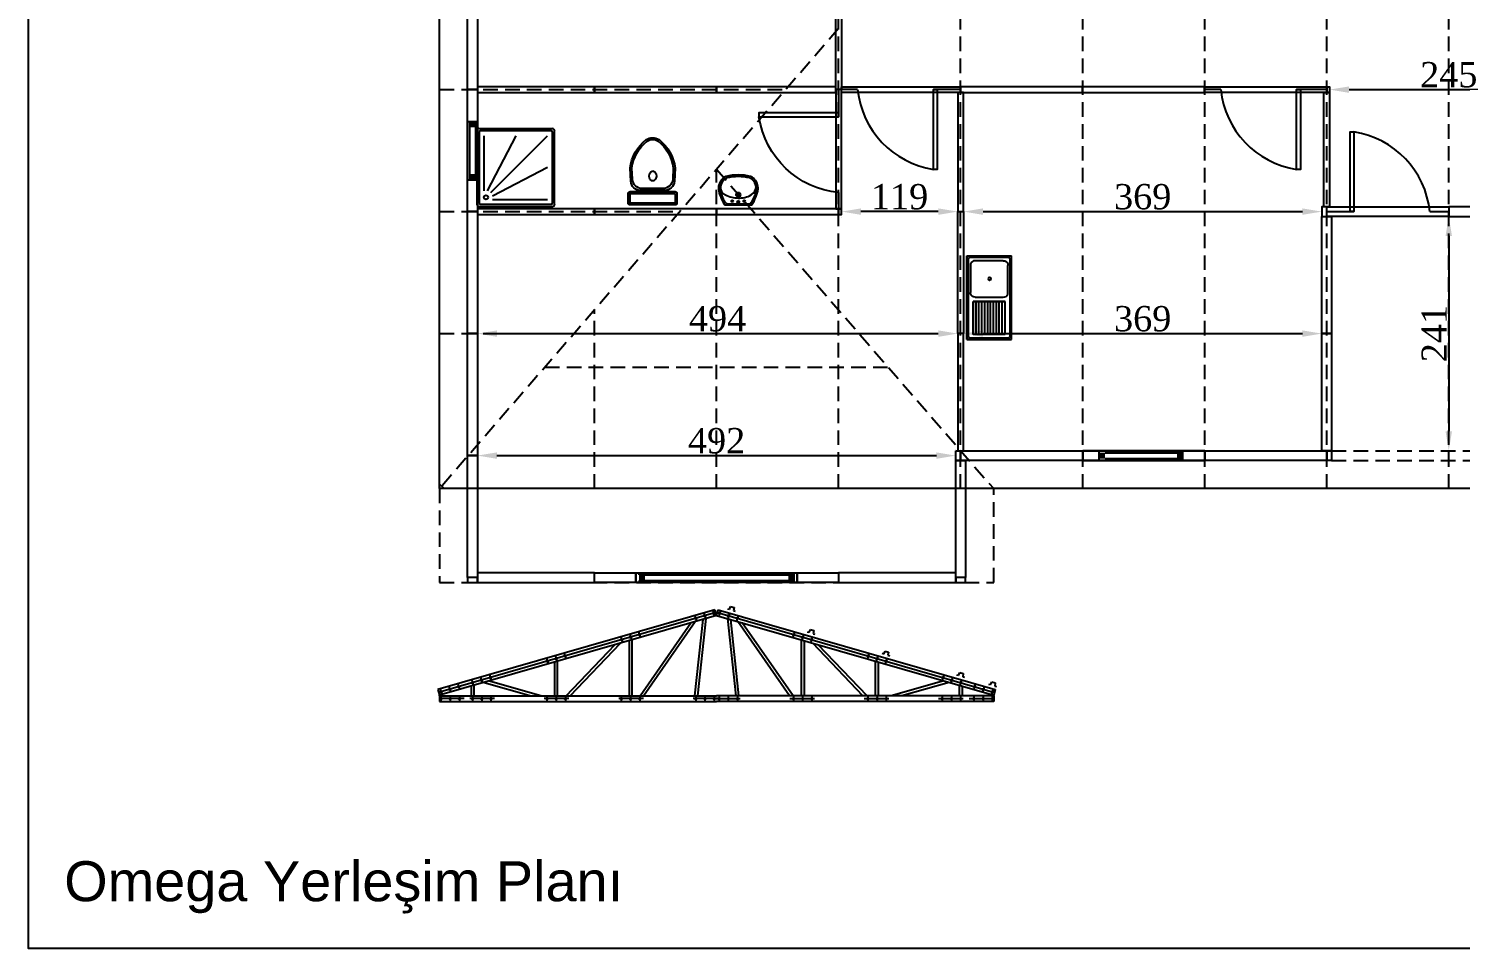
# Model space of a CAD drawing. Header units: millimetres. Extents: x 201962 to 221859, y -224854 to -197588.
# Drawn here: x 207328 to 208801, y -208659 to -207713 of the extents above; entities that cross this region are included whole.
import ezdxf

# ---------------------------------------------------------------- set-up
doc = ezdxf.new("R2010")
doc.units = ezdxf.units.MM
doc.header["$MEASUREMENT"] = 0
doc.linetypes.add('DASHED', pattern=[0.75, 0.5, -0.25])
for name, color, linetype in [('Block1', 255, 'Continuous'), ('DUVAR', 7, 'Continuous'), ('KAPI-PEN', 3, 'Continuous'), ('PANO', 11, 'Continuous'), ('TEFRIS', 4, 'Continuous'), ('ZEMİN', 191, 'Continuous'), ('ÖLÇÜLENDİRME', 121, 'Continuous')]:
    doc.layers.add(name, color=color, linetype=linetype)
doc.styles.add('133', font='times.ttf')
doc.styles.get("Standard").update_dxf_attribs({"font": 'arial.ttf'})
doc.dimstyles.new('MAKAS', dxfattribs={"dimscale": 20, "dimtxt": 1.3, "dimasz": 1, "dimexe": 0.3, "dimexo": 0.3, "dimgap": 0.1, "dimtad": 1, "dimrnd": 1, "dimzin": 12, "dimdsep": 46, "dimlunit": 6, "dimtxsty": '133', "dimcen": 0.8, "dimdle": 0.0005, "dimclrd": 4, "dimclre": 6, "dimclrt": 2, "dimazin": 3, "dimtfac": 1, "dimtmove": 0, "dimatfit": 2, "dimldrblk": 'DOTSMALL', "dimfxl": 0, "dimtolj": 1, "dimtzin": 0, "dimarcsym": 0})

# ---------------------------------------------------------------- blocks, each defined once
blk = doc.blocks.new('110')
blk.add_lwpolyline([(74265.2, -40100.5), (74265.2, -40226), (74275.2, -40226), (74275.2, -40100.5)], close=True)
blk = doc.blocks.new('sfjh')
at = {"layer": 'PANO', "color": 1}
for p, q in [((-19665, -7182.8), (-19665, -7242.8)), ((-19659, -7182.8), (-19659, -7242.8))]:
    blk.add_line(p, q, dxfattribs=at)
for points in [[(-19667, -7182.8), (-19657, -7182.8)], [(-19667, -7242.8), (-19657, -7242.8)]]:
    blk.add_lwpolyline(points, dxfattribs=at)
for points in [[(-19665, -7182.8), (-19665, -7188.8), (-19659, -7182.8), (-19659, -7188.8)], [(-19665, -7242.8), (-19665, -7236.8), (-19659, -7242.8), (-19659, -7236.8)]]:
    blk.add_solid(points, dxfattribs=at)
blk = doc.blocks.new('gfj')
at = {"layer": 'Block1', "color": 1}
for p, q in [((-3418.2, -20535), (-3418.2, -20533)), ((-3418.2, -20541), (-3418.2, -20543))]:
    blk.add_line(p, q, dxfattribs=at)
at = {"layer": 'PANO', "color": 1}
for p, q in [((-3418.2, -20535), (-3258.7, -20535)), ((-3418.2, -20541), (-3258.7, -20541))]:
    blk.add_line(p, q, dxfattribs=at)
blk.add_lwpolyline([(-3258.7, -20543), (-3258.7, -20533)], dxfattribs=at)
for points in [[(-3418.2, -20541), (-3412.2, -20541), (-3418.2, -20535), (-3412.2, -20535)], [(-3258.7, -20541), (-3264.7, -20541), (-3258.7, -20535), (-3264.7, -20535)]]:
    blk.add_solid(points, dxfattribs=at)
blk = doc.blocks.new('rth')
at = {"layer": 'PANO', "color": 1}
for p, q in [((-20063, -6885.5), (-19983, -6885.5)), ((-20063, -6891.5), (-19983, -6891.5))]:
    blk.add_line(p, q, dxfattribs=at)
for points in [[(-20069, -6893.5), (-20069, -6883.5)], [(-19983, -6893.5), (-19983, -6883.5)]]:
    blk.add_lwpolyline(points, dxfattribs=at)
for points in [[(-20069, -6891.5), (-20063, -6891.5), (-20069, -6885.5), (-20063, -6885.5)], [(-19983, -6891.5), (-19989, -6891.5), (-19983, -6885.5), (-19989, -6885.5)]]:
    blk.add_solid(points, dxfattribs=at)
blk = doc.blocks.new('113')
for points in [[(74265.2, -40728), (74265.2, -40853.5), (74275.2, -40853.5), (74275.2, -40728)], [(74265.2, -40728), (74265.2, -40853.5), (74275.2, -40853.5), (74275.2, -40728)], [(74275.2, -40853.5), (74275.2, -40728), (74265.2, -40728), (74265.2, -40853.5)]]:
    blk.add_lwpolyline(points, close=True)
at = {"layer": 'KAPI-PEN'}
for points in [[(74270.2, -40728), (74270.2, -40756)], [(74270.2, -40834), (74270.2, -40853.5)]]:
    blk.add_lwpolyline(points, dxfattribs=at)
blk.add_lwpolyline([(74270.2, -40834, -0.341049), (74188.2, -40756), (74270.2, -40756), (74270.2, -40752), (74188.2, -40752), (74188.2, -40756)], format="xyb", dxfattribs=at)
blk = doc.blocks.new('D')
blk.add_lwpolyline([(69161.3, -39614.6), (69286.8, -39614.6), (69286.8, -39608.6), (69161.3, -39608.6)], close=True)
blk = doc.blocks.new('LAVABO')
at = {"layer": 'TEFRIS'}
for points in [[(13.9, 0, 0.112842), (20.4, 16.5, 0.051406), (20.4, 17.4, 0.218961), (14.4, 28.5, 0.113197), (12.7, 29.3, 0.122001), (-12.7, 29.3, 0.113197), (-14.4, 28.5, 0.218961), (-20.4, 17.4, 0.051406), (-20.4, 16.5, 0.112842), (-13.9, 0)], [(10, 1.2, 0.248162), (13.8, 2.8, 0.097547), (18.6, 16.6, 0.057084), (18.6, 17.5, 0.205938), (13.7, 26.7, 0.12541), (11.8, 27.7, 0.11725), (-11.8, 27.7, 0.12541), (-13.7, 26.7, 0.174088), (-18.3, 19.3, 0.114282), (-18.6, 16.6, 0.097547), (-13.8, 2.8, 0.248162), (-10, 1.2)]]:
    blk.add_lwpolyline(points, format="xyb", close=True, dxfattribs=at)
blk.add_lwpolyline([(-18.3, 19.3, 0.321438), (-13.2, 10.3, 0.098457), (0, 7.1, 0.139763), (13.2, 10.3, 0.277065), (18.3, 19.3)], format="xyb", dxfattribs=at)
for centre, radius in [((-6.2, 4), 0.923), ((0, 10.5), 2.31), ((0, 10.5), 1.42), ((0, 3.2), 1.08), ((6.2, 4), 0.923)]:
    blk.add_circle(centre, radius, dxfattribs=at)
blk = doc.blocks.new('LAV')
at = {"xscale": -1}
blk.add_blockref('LAVABO', (0, 22), dxfattribs=at)
blk = doc.blocks.new('DUS')
at = {"layer": 'TEFRIS'}
for p, q in [((-1.6, 0.7), (-73.1, 0.7)), ((-75.3, -1.6), (-75.3, -73.1)), ((-73.1, -2.4), (-73.1, -72.3)), ((-2.4, -1.6), (-72.3, -1.6)), ((-14.5, -6.2), (-68.5, -6.2)), ((-14.6, -9.6), (-68.5, -37.7)), ((-12.9, -12.9), (-68.5, -68.5)), ((-1.6, -72.3), (-1.6, -2.4)), ((0.7, -73.1), (0.7, -1.6)), ((-9.6, -14.6), (-37.7, -68.5)), ((-6.2, -68.5), (-6.2, -14.5)), ((-73.1, -75.3), (-1.6, -75.3)), ((-72.3, -73.1), (-2.4, -73.1))]:
    blk.add_line(p, q, dxfattribs=at)
blk.add_circle((-8.2, -8.2), 2.03, dxfattribs=at)
for centre, radius, start, end in [((-73.1, -1.6), 2.28, 90, 180), ((-1.6, -1.6), 2.28, 0, 90), ((-72.3, -2.4), 0.76, 90, 180), ((-2.4, -2.4), 0.76, 360, 90), ((-73.1, -73.1), 2.28, 180, 270), ((-72.3, -72.3), 0.76, 180, 270), ((-2.4, -72.3), 0.76, 270, 0), ((-1.6, -73.1), 2.28, 270, 360)]:
    blk.add_arc(centre, radius, start, end, dxfattribs=at)
blk = doc.blocks.new('DUŞ')
at = {"rotation": 90}
blk.add_blockref('DUS', (0.7, 1.6), dxfattribs=at)
blk = doc.blocks.new('KLOZET')
at = {"layer": 'TEFRIS'}
for p, q in [((-15, 12.4), (-13.8, 12.4)), ((-15, -12.4), (-13.8, -12.4))]:
    blk.add_line(p, q, dxfattribs=at)
for points in [[(-67.2, -6.6, 0.199825), (-37.9, -23.2), (-24.4, -22.4, 0.397632), (-15, -12.4), (-15, 12.4, 0.397632), (-24.4, 22.4), (-37.9, 23.2, 0.199825), (-67.2, 6.6, 0.284389)], [(-37.8, -21.3), (-26.4, -20.7, 0.398989), (-16.9, -10.7), (-16.9, 10.7, 0.398989), (-26.4, 20.7), (-37.8, 21.3, 0.197715), (-65.7, 5.6, 0.284389), (-65.7, -5.6, 0.197715)], [(-2, -25.1, 0.414214), (0, -23.1), (0, 23.1, 0.414214), (-2, 25.1), (-11.8, 25.1, 0.414214), (-13.8, 23.1), (-13.8, -23.1, 0.414214), (-11.8, -25.1)]]:
    blk.add_lwpolyline(points, format="xyb", close=True, dxfattribs=at)
blk.add_lwpolyline([(-11.9, -23.2), (-1.9, -23.2), (-1.9, 23.2), (-11.9, 23.2)], close=True, dxfattribs=at)
at = {"layer": 'TEFRIS', "linetype": 'Continuous'}
blk.add_polyline3d([(-35, -0.1, 0), (-34.2, -2.2, 0), (-32, -3.6, 0), (-29.1, -3.9, 0), (-26.5, -3, 0), (-24.9, -1.2, 0), (-24.9, 0.9, 0), (-26.5, 2.7, 0), (-29.1, 3.6, 0), (-32, 3.3, 0), (-34.2, 1.9, 0), (-35, -0.1, 0)], dxfattribs=at)
blk = doc.blocks.new('EVYE')
at = {"layer": 'TEFRIS'}
for p, q in [((-45.2, 24.7), (40.8, 24.7)), ((-45.2, 24.7), (-45.2, -21.3)), ((-41.7, 23.2), (37.3, 23.2)), ((-40.2, -12.8, -1.5), (-40.2, 16.2, -1.5)), ((-35.4, 21, -1.5), (-7.4, 21, -1.5)), ((35.8, 18.1, -1.7), (1.9, 18.1, -1.7)), ((1.9, 18.1, -1.7), (1.9, -14.6, -1.7)), ((35.8, 15.1, -1.7), (1.9, 15.1, -1.7)), ((35.8, -14.6, -1.7), (35.8, 18.1, -1.7)), ((40.8, 24.7), (40.8, -21.3)), ((35.8, 12.2, -1.7), (1.9, 12.2, -1.7)), ((35.8, 9.2, -1.7), (1.9, 9.2, -1.7)), ((35.8, 6.2, -1.7), (1.9, 6.2, -1.7)), ((35.8, 3.2, -1.7), (1.9, 3.2, -1.7)), ((35.8, 0.3, -1.7), (1.9, 0.3, -1.7)), ((35.8, -2.7, -1.7), (1.9, -2.7, -1.7)), ((35.8, -5.7, -1.7), (1.9, -5.7, -1.7)), ((35.8, -8.6, -1.7), (1.9, -8.6, -1.7)), ((35.8, -11.6, -1.7), (1.9, -11.6, -1.7)), ((35.8, -14.6, -1.7), (1.9, -14.6, -1.7)), ((40.8, -21.3), (-45.2, -21.3)), ((37.3, -19.8), (-41.8, -19.8))]:
    blk.add_line(p, q, dxfattribs=at)
blk.add_circle((-21.4, 1.3, -4.5), 1.49, dxfattribs=at)
for points, invisible_edges in [([(-35.4, 21, -1.5), (-80.6, 20.6, -1.5), (-36.9, 20.8, -1.5)], 3), ([(-36.9, 20.8, -1.5), (-80.6, 20.6, -1.5), (-38.2, 20.1, -1.5)], 3), ([(-38.2, -16.7, -1.5), (-79.5, 21.7, -1.5), (-39.3, -15.6, -1.5)], 3), ([(-39.3, -15.6, -1.5), (-79.5, 21.7, -1.5), (-40, -14.3, -1.5)], 3), ([(-40, -14.3, -1.5), (-79.5, 21.7, -1.5), (-40.2, -12.8, -1.5)], 3), ([(-38.2, 20.1, -1.5), (-79.5, -18.3, -1.5), (-39.3, 19, -1.5)], 3), ([(-39.3, 19, -1.5), (-79.5, -18.3, -1.5), (-40, 17.7, -1.5)], 3), ([(-40, 17.7, -1.5), (-79.5, -18.3, -1.5), (-40.2, 16.2, -1.5)], 3), ([(37.3, 23.2), (40.8, 24.7), (-45.2, 24.7)], 13), ([(37.3, 23.2), (-45.2, 24.7), (37.3, 23.2)], 3), ([(-45.2, 24.7), (-41.7, 23.2), (37.3, 23.2)], 13), ([(-43.6, 22), (-45.2, 24.7), (-43.1, 22.6)], 3), ([(-43.7, -17.8), (-45.2, 24.7), (-43.7, 21.2)], 3), ([(-43.1, 22.6), (-45.2, 24.7), (-42.5, 23)], 3), ([(-42.5, 23), (-45.2, 24.7), (-41.8, 23.2)], 3), ([(-43.7, 21.2), (-45.2, 24.7), (-43.7, 21.2)], 3), ([(-43.7, 21.2), (-45.2, 24.7), (-43.6, 22)], 3), ([(-43.7, -17.8), (-45.2, 24.7), (-43.7, -17.8)], 3), ([(-41.8, 23.2), (40.8, 24.7), (-41.7, 23.2)], 3), ([(-7.4, 21, -1.5), (37.8, 20.6, -1.5), (-5.9, 20.8, -1.5)], 3), ([(-5.9, 20.8, -1.5), (37.8, 20.6, -1.5), (-4.6, 20.1, -1.5)], 3), ([(-4.6, -16.7, -1.5), (36.7, 21.7, -1.5), (-3.5, -15.6, -1.5)], 3), ([(-4.6, 20.1, -1.5), (36.7, -18.3, -1.5), (-3.5, 19, -1.5)], 3), ([(-3.5, -15.6, -1.5), (36.7, 21.7, -1.5), (-2.9, -14.3, -1.5)], 3), ([(-3.5, 19, -1.5), (36.7, -18.3, -1.5), (-2.9, 17.7, -1.5)], 3), ([(-2.9, -14.3, -1.5), (36.7, 21.7, -1.5), (-2.6, -12.8, -1.5)], 3), ([(-2.9, 17.7, -1.5), (36.7, -18.3, -1.5), (-2.6, 16.2, -1.5)], 3), ([(-2.6, -12.8, -1.5), (36.7, 21.7, -1.5), (-2.6, 16.2, -1.5)], 3), ([(1.9, -14.6, -1.7), (1.9, 18.1, -1.7), (35.8, 18.1, -1.7)], 12), ([(38.1, 23), (40.8, 24.7), (37.3, 23.2)], 3), ([(38.7, 22.6), (40.8, 24.7), (38.1, 23)], 3), ([(39.1, 22), (40.8, 24.7), (38.7, 22.6)], 3), ([(39.3, 21.2), (40.8, 24.7), (39.1, 22)], 3), ([(39.3, -17.8), (40.8, -21.3), (40.8, 24.7)], 13), ([(39.3, -17.8), (40.8, 24.7), (39.3, -17.8)], 3), ([(39.3, -17.8), (40.8, 24.7), (39.3, 21.2)], 3), ([(39.3, 21.2), (40.8, 24.7), (39.3, 21.2)], 3), ([(-36.9, -17.4, -1.5), (-80.6, -17.2, -1.5), (-38.2, -16.7, -1.5)], 3), ([(-35.4, -17.6, -1.5), (-80.6, -17.2, -1.5), (-36.9, -17.4, -1.5)], 3), ([(-43.6, -18.6), (-45.2, -21.3), (-43.7, -17.8)], 3), ([(-43.1, -19.2), (-45.2, -21.3), (-43.6, -18.6)], 3), ([(-42.5, -19.6), (-45.2, -21.3), (-43.1, -19.2)], 3), ([(-41.8, -19.8), (-45.2, -21.3), (-42.5, -19.6)], 3), ([(-41.7, -19.8), (-45.2, -21.3), (-41.8, -19.8)], 3), ([(-35.4, -17.6, -1.5), (37.7, -17.6, -1.5), (-7.4, -17.6, -1.5)], 3), ([(-7.4, -17.6, -1.5), (37.8, -17.2, -1.5), (-5.9, -17.4, -1.5)], 3), ([(-5.9, -17.4, -1.5), (37.8, -17.2, -1.5), (-4.6, -16.7, -1.5)], 3), ([(37.3, -19.8), (40.8, -21.3), (38.1, -19.6)], 3), ([(37.3, -19.8), (40.8, -21.3), (37.3, -19.8)], 3), ([(38.1, -19.6), (40.8, -21.3), (38.7, -19.2)], 3), ([(38.7, -19.2), (40.8, -21.3), (39.1, -18.6)], 3), ([(39.1, -18.6), (40.8, -21.3), (39.3, -17.8)], 3)]:
    blk.add_3dface(points, dxfattribs=dict(at, invisible_edges=invisible_edges))
blk = doc.blocks.new('*D10107')
at = {"layer": 'Defpoints', "color": 0}
for p in [(208164.4, -207901.5), (208164.4, -207901.5), (208283.9, -207901.5)]:
    blk.add_point(p, dxfattribs=at)
at = {"layer": 'DUVAR', "color": 6, "lineweight": -2}
for p, q in [((208164.4, -207907.5), (208164.4, -207907.5)), ((208283.9, -207907.5), (208283.9, -207907.5))]:
    blk.add_line(p, q, dxfattribs=at)
at = {"layer": 'DUVAR', "color": 4, "lineweight": -2}
blk.add_line((208263.9, -207901.5), (208184.4, -207901.5), dxfattribs=at)
at = {"layer": 'DUVAR', "color": 4}
for points in [[(208184.4, -207898.2), (208184.4, -207904.8), (208164.4, -207901.5)], [(208263.9, -207904.8), (208263.9, -207898.2), (208283.9, -207901.5)]]:
    blk.add_solid(points, dxfattribs=at)
at = {"layer": 'DUVAR', "color": 2, "insert": (208224.1, -207886.3), "char_height": 26, "attachment_point": 5, "style": '133'}
blk.add_mtext('\\A1;119', dxfattribs=at)
blk = doc.blocks.new('_DotSmall')
at = {"color": 0, "linetype": 'ByBlock', "const_width": 0.5}
blk.add_lwpolyline([(-0.0625, 0, 1), (0.0625, 0, 1)], format="xyb", close=True, dxfattribs=at)
blk = doc.blocks.new('*D10108')
at = {"layer": 'Defpoints', "color": 0}
for p in [(207789.9, -208027), (208283.9, -208027), (208283.9, -208027)]:
    blk.add_point(p, dxfattribs=at)
at = {"layer": 'DUVAR', "color": 4, "lineweight": -2}
blk.add_line((207809.9, -208027), (208263.9, -208027), dxfattribs=at)
at = {"layer": 'DUVAR', "color": 6, "lineweight": -2}
for p, q in [((207789.9, -208033), (207789.9, -208033)), ((208283.9, -208033), (208283.9, -208033))]:
    blk.add_line(p, q, dxfattribs=at)
at = {"layer": 'DUVAR', "color": 4}
for points in [[(207809.9, -208023.7), (207809.9, -208030.3), (207789.9, -208027)], [(208263.9, -208030.3), (208263.9, -208023.7), (208283.9, -208027)]]:
    blk.add_solid(points, dxfattribs=at)
at = {"layer": 'DUVAR', "color": 2, "insert": (208036.9, -208011.8), "char_height": 26, "attachment_point": 5, "style": '133'}
blk.add_mtext('\\A1;494', dxfattribs=at)
blk = doc.blocks.new('*D10109')
at = {"layer": 'Defpoints', "color": 0}
for p in [(207789.9, -208152.5), (208281.9, -208152.5), (208281.9, -208152.5)]:
    blk.add_point(p, dxfattribs=at)
at = {"layer": 'DUVAR', "color": 6, "lineweight": -2}
for p, q in [((207789.9, -208146.5), (207789.9, -208146.5)), ((208281.9, -208146.5), (208281.9, -208146.5))]:
    blk.add_line(p, q, dxfattribs=at)
at = {"layer": 'DUVAR', "color": 4, "lineweight": -2}
blk.add_line((207809.9, -208152.5), (208261.9, -208152.5), dxfattribs=at)
at = {"layer": 'DUVAR', "color": 4}
for points in [[(207809.9, -208149.2), (207809.9, -208155.8), (207789.9, -208152.5)], [(208261.9, -208155.8), (208261.9, -208149.2), (208281.9, -208152.5)]]:
    blk.add_solid(points, dxfattribs=at)
at = {"layer": 'DUVAR', "color": 2, "insert": (208035.9, -208137.3), "char_height": 26, "attachment_point": 5, "style": '133'}
blk.add_mtext('\\A1;492', dxfattribs=at)
blk = doc.blocks.new('*D10116')
at = {"layer": 'Defpoints', "color": 0}
for p in [(208666.4, -207776), (208911.4, -207776), (208911.4, -207776)]:
    blk.add_point(p, dxfattribs=at)
at = {"layer": 'DUVAR', "color": 6, "lineweight": -2}
for p, q in [((208666.4, -207770), (208666.4, -207770)), ((208911.4, -207770), (208911.4, -207770))]:
    blk.add_line(p, q, dxfattribs=at)
at = {"layer": 'DUVAR', "color": 4, "lineweight": -2}
blk.add_line((208686.4, -207776), (208891.4, -207776), dxfattribs=at)
at = {"layer": 'DUVAR', "color": 4}
for points in [[(208686.4, -207772.7), (208686.4, -207779.3), (208666.4, -207776)], [(208891.4, -207779.3), (208891.4, -207772.7), (208911.4, -207776)]]:
    blk.add_solid(points, dxfattribs=at)
at = {"layer": 'DUVAR', "color": 2, "insert": (208788.9, -207760.8), "char_height": 26, "attachment_point": 5, "style": '133'}
blk.add_mtext('\\A1;245', dxfattribs=at)
blk = doc.blocks.new('*D10117')
at = {"layer": 'Defpoints', "color": 0}
for p in [(208289.9, -207901.5), (208658.4, -207901.5), (208658.4, -207901.5)]:
    blk.add_point(p, dxfattribs=at)
at = {"layer": 'DUVAR', "color": 6, "lineweight": -2}
for p, q in [((208289.9, -207895.5), (208289.9, -207895.5)), ((208658.4, -207895.5), (208658.4, -207895.5))]:
    blk.add_line(p, q, dxfattribs=at)
at = {"layer": 'DUVAR', "color": 4, "lineweight": -2}
blk.add_line((208309.9, -207901.5), (208638.4, -207901.5), dxfattribs=at)
at = {"layer": 'DUVAR', "color": 4}
for points in [[(208309.9, -207898.2), (208309.9, -207904.8), (208289.9, -207901.5)], [(208638.4, -207904.8), (208638.4, -207898.2), (208658.4, -207901.5)]]:
    blk.add_solid(points, dxfattribs=at)
at = {"layer": 'DUVAR', "color": 2, "insert": (208474.1, -207886.3), "char_height": 26, "attachment_point": 5, "style": '133'}
blk.add_mtext('\\A1;369', dxfattribs=at)
blk = doc.blocks.new('*D10118')
at = {"layer": 'Defpoints', "color": 0}
for p in [(208289.9, -208027), (208658.4, -208027), (208658.4, -208027)]:
    blk.add_point(p, dxfattribs=at)
at = {"layer": 'DUVAR', "color": 6, "lineweight": -2}
for p, q in [((208289.9, -208021), (208289.9, -208021)), ((208658.4, -208021), (208658.4, -208021))]:
    blk.add_line(p, q, dxfattribs=at)
at = {"layer": 'DUVAR', "color": 4, "lineweight": -2}
blk.add_line((208309.9, -208027), (208638.4, -208027), dxfattribs=at)
at = {"layer": 'DUVAR', "color": 4}
for points in [[(208309.9, -208023.7), (208309.9, -208030.3), (208289.9, -208027)], [(208638.4, -208030.3), (208638.4, -208023.7), (208658.4, -208027)]]:
    blk.add_solid(points, dxfattribs=at)
at = {"layer": 'DUVAR', "color": 2, "insert": (208474.1, -208011.8), "char_height": 26, "attachment_point": 5, "style": '133'}
blk.add_mtext('\\A1;369', dxfattribs=at)
blk = doc.blocks.new('*D10123')
at = {"layer": 'Defpoints', "color": 0}
for p in [(208788.9, -207906.5), (208788.9, -208147.5), (208788.9, -208147.5)]:
    blk.add_point(p, dxfattribs=at)
at = {"layer": 'DUVAR', "color": 6, "lineweight": -2}
for p, q in [((208782.9, -207906.5), (208782.9, -207906.5)), ((208782.9, -208147.5), (208782.9, -208147.5))]:
    blk.add_line(p, q, dxfattribs=at)
at = {"layer": 'DUVAR', "color": 4, "lineweight": -2}
blk.add_line((208788.9, -207926.5), (208788.9, -208127.5), dxfattribs=at)
at = {"layer": 'DUVAR', "color": 4}
for points in [[(208792.2, -207926.5), (208785.6, -207926.5), (208788.9, -207906.5)], [(208785.6, -208127.5), (208792.2, -208127.5), (208788.9, -208147.5)]]:
    blk.add_solid(points, dxfattribs=at)
at = {"layer": 'DUVAR', "color": 2, "insert": (208773.9, -208027), "char_height": 26, "attachment_point": 5, "rotation": 90, "style": '133'}
blk.add_mtext('\\A1;241', dxfattribs=at)
blk = doc.blocks.new('omega')
at = {"layer": 'Block1', "color": 1}
for p, q in [((32355, 6698), (32338, 6703)), ((32355, 6698), (32368, 6729)), ((32368, 6729), (32403, 6718)), ((32403, 6718), (32397, 6685)), ((32397, 6685), (32415, 6680))]:
    blk.add_line(p, q, dxfattribs=at)

msp = doc.modelspace()

# ---------------------------------------------------------------- linework, layer by layer
at = {"color": 2}
msp.add_lwpolyline([(209922.706, -208659.43), (207328.366, -208659.43), (207328.366, -206899.313), (209922.706, -206899.313)], close=True, dxfattribs=at)
for points in [[(207789.884, -207776.006), (207789.884, -207901.506), (207779.884, -207901.506), (207779.884, -207776.006)], [(207779.884, -207901.506), (207779.884, -207776.006), (207789.884, -207776.006), (207789.884, -207901.506)], [(207910.384, -207773.006), (207789.884, -207773.006), (207789.884, -207779.006), (207910.384, -207779.006)], [(208035.884, -207779.006), (208158.384, -207779.006), (208158.384, -207773.006), (208035.884, -207773.006)], [(208158.384, -207776.006), (208158.384, -207898.506), (208164.384, -207898.506), (208164.384, -207776.006)], [(208158.384, -207776.006), (208158.384, -207898.506), (208164.384, -207898.506), (208164.384, -207776.006)], [(208164.384, -207898.506), (208164.384, -207776.006), (208158.384, -207776.006), (208158.384, -207898.506)], [(208286.884, -207779.006), (208164.383, -207779.005), (208164.383, -207773.005), (208286.884, -207773.006)], [(208286.884, -207779.006), (208164.383, -207779.005), (208164.383, -207773.005), (208286.884, -207773.006)], [(208164.383, -207773.005), (208286.884, -207773.006), (208286.884, -207779.006), (208164.383, -207779.005)], [(208663.384, -207779.006), (208537.883, -207779.006), (208537.883, -207773.006), (208663.384, -207773.006)], [(208663.384, -207779.006), (208537.883, -207779.006), (208537.883, -207773.006), (208663.384, -207773.006)], [(208537.883, -207773.006), (208663.384, -207773.006), (208663.384, -207779.006), (208537.883, -207779.006)], [(208289.884, -207901.506), (208289.884, -207779.006), (208283.884, -207779.006), (208283.884, -207901.506)], [(208666.384, -207779.006), (208666.384, -207896.506), (208660.384, -207896.506), (208660.384, -207779.006)], [(208788.884, -207906.506), (208914.384, -207906.506), (208914.384, -207896.506), (208788.884, -207896.506)], [(207910.384, -207898.506), (207789.884, -207898.506), (207789.884, -207904.506), (207910.384, -207904.506)], [(208658.384, -208027.006), (208658.384, -207906.506), (208668.384, -207906.506), (208668.384, -208027.006)], [(208283.884, -208027.006), (208283.884, -208147.506), (208289.884, -208147.506), (208289.884, -208027.006)], [(208658.384, -208147.506), (208658.384, -208027.006), (208668.384, -208027.006), (208668.384, -208147.506)], [(208281.884, -208278.006), (208281.884, -208157.506), (208291.884, -208157.506), (208291.884, -208278.006)], [(208412.384, -208147.506), (208537.884, -208147.506), (208537.884, -208157.506), (208412.384, -208157.506)], [(208412.384, -208147.506), (208537.884, -208147.506), (208537.884, -208157.506), (208412.384, -208157.506)], [(208412.384, -208147.506), (208537.884, -208147.506), (208537.884, -208157.506), (208412.384, -208157.506)], [(208412.384, -208157.506), (208537.884, -208157.506), (208537.884, -208147.506), (208412.384, -208147.506)], [(207789.884, -208283.006), (207910.384, -208283.006), (207910.384, -208273.006), (207789.884, -208273.006)], [(207910.384, -208273.006), (207952.884, -208273.006), (207952.884, -208283.006), (207910.384, -208283.006)], [(208118.884, -208283.006), (207952.884, -208283.006), (207952.884, -208273.006), (208118.884, -208273.006)], [(208118.884, -208273.006), (208161.384, -208273.006), (208161.384, -208283.006), (208118.884, -208283.006)], [(208161.384, -208283.006), (208281.884, -208283.006), (208281.884, -208273.006), (208161.384, -208273.006)]]:
    msp.add_lwpolyline(points, close=True)
at = {"layer": 'Block1', "color": 1, "linetype": 'DASHED', "ltscale": 30}
for p, q in [((208161.384, -208186.506), (208161.384, -207240.006)), ((208286.884, -208186.506), (208286.884, -207240.006)), ((208412.384, -208186.506), (208412.384, -207240.006)), ((208537.884, -208186.506), (208537.884, -207240.006)), ((208663.384, -208186.506), (208663.384, -207240.006)), ((208788.884, -208186.506), (208788.884, -207240.006)), ((208161.384, -207713.256), (207750.884, -208186.506)), ((207750.884, -207776.006), (208106.954, -207776.006)), ((208035.884, -208186.506), (208035.884, -207857.94)), ((208035.884, -207857.94), (208320.884, -208186.506)), ((207750.884, -207901.506), (207998.094, -207901.506)), ((207910.384, -208186.506), (207910.384, -208002.624)), ((207750.884, -208027.006), (207889.235, -208027.006)), ((207859.309, -208061.506), (208212.458, -208061.506)), ((208668.384, -208147.506), (209421.384, -208147.506)), ((208668.384, -208157.506), (209421.384, -208157.506)), ((207750.884, -208186.506), (207750.884, -208283.006)), ((208320.884, -208283.006), (208320.884, -208186.506)), ((207750.884, -208283.006), (208320.884, -208283.006))]:
    msp.add_line(p, q, dxfattribs=at)
at = {"layer": 'Block1', "color": 1}
for p, q in [((208034.222, -208311.14), (207749.222, -208393.274)), ((208035.884, -208316.905), (207750.884, -208399.039)), ((208035.884, -208316.905), (208034.222, -208311.14)), ((208035.884, -208316.905), (208037.545, -208311.14)), ((208035.884, -208316.905), (208320.884, -208399.039)), ((208037.545, -208311.14), (208322.545, -208393.274)), ((207881.176, -208399.485), (207931.275, -208347.052)), ((207885.325, -208399.485), (207937.001, -208345.402)), ((207945.884, -208342.842), (207945.884, -208399.485)), ((207948.884, -208341.978), (207948.884, -208399.485)), ((208122.884, -208341.978), (208122.884, -208399.485)), ((208125.884, -208342.842), (208125.884, -208399.485)), ((208186.443, -208399.485), (208134.766, -208345.402)), ((208190.592, -208399.485), (208140.492, -208347.052)), ((207869.384, -208399.485), (207869.384, -208364.889)), ((207872.384, -208399.485), (207872.384, -208364.024)), ((208199.384, -208399.485), (208199.384, -208364.024)), ((208202.384, -208399.485), (208202.384, -208364.889)), ((207749.222, -208393.274), (207750.884, -208399.039)), ((207783.384, -208389.673), (207783.384, -208399.485)), ((207786.384, -208388.808), (207786.384, -208399.485)), ((207796.755, -208385.82), (207845.217, -208399.485)), ((207802.221, -208384.244), (207856.271, -208399.485)), ((208269.546, -208384.244), (208215.496, -208399.485)), ((208275.013, -208385.82), (208226.55, -208399.485)), ((208285.384, -208388.808), (208285.384, -208399.485)), ((208288.384, -208389.673), (208288.384, -208399.485)), ((208322.545, -208393.274), (208320.884, -208399.039)), ((207750.884, -208399.485), (207750.884, -208399.039)), ((207750.884, -208399.485), (208035.884, -208399.485)), ((207750.884, -208399.485), (207750.884, -208405.485)), ((207750.884, -208405.485), (208035.884, -208405.485)), ((207753.884, -208399.485), (207753.884, -208398.175)), ((208320.884, -208399.485), (208035.884, -208399.485)), ((208320.884, -208405.485), (208035.884, -208405.485)), ((208317.884, -208399.485), (208317.884, -208398.175)), ((208320.884, -208399.485), (208320.884, -208399.039)), ((208320.884, -208399.485), (208320.884, -208405.485))]:
    msp.add_line(p, q, dxfattribs=at)
at = {"layer": 'Block1', "color": 2}
for p, q in [((208035.053, -208314.023), (207750.053, -208396.156)), ((208013.634, -208317.073), (208015.296, -208322.838)), ((208022.763, -208314.442), (208024.424, -208320.208)), ((208031.891, -208311.812), (208033.553, -208317.577)), ((208036.714, -208314.023), (208321.714, -208396.156)), ((208039.876, -208311.812), (208038.214, -208317.577)), ((208049.004, -208314.442), (208047.343, -208320.208)), ((208058.133, -208317.073), (208056.471, -208322.838)), ((207946.553, -208336.405), (207948.214, -208342.171)), ((207955.681, -208333.774), (207957.343, -208339.54)), ((208116.086, -208333.774), (208114.425, -208339.54)), ((208125.215, -208336.405), (208123.553, -208342.171)), ((207937.424, -208339.036), (207939.086, -208344.801)), ((208134.343, -208339.036), (208132.682, -208344.801)), ((207860.924, -208361.082), (207862.586, -208366.848)), ((207870.053, -208358.452), (207871.714, -208364.217)), ((207879.181, -208355.821), (207880.843, -208361.586)), ((208192.586, -208355.821), (208190.925, -208361.586)), ((208201.715, -208358.452), (208200.053, -208364.217)), ((208210.843, -208361.082), (208209.182, -208366.848)), ((207793.181, -208380.605), (207794.843, -208386.37)), ((207802.31, -208377.974), (207803.971, -208383.74)), ((208269.458, -208377.974), (208267.796, -208383.74)), ((208278.586, -208380.605), (208276.924, -208386.37)), ((207751.553, -208392.602), (207753.214, -208398.367)), ((207760.681, -208389.971), (207762.343, -208395.737)), ((207769.81, -208387.341), (207771.471, -208393.106)), ((207784.053, -208383.236), (207785.714, -208389.001)), ((208287.714, -208383.236), (208286.053, -208389.001)), ((208301.957, -208387.341), (208300.296, -208393.106)), ((208311.086, -208389.971), (208309.424, -208395.737)), ((208320.214, -208392.602), (208318.553, -208398.367)), ((207752.384, -208399.485), (207752.384, -208405.485)), ((207761.884, -208399.485), (207761.884, -208405.485)), ((207771.384, -208399.485), (207771.384, -208405.485)), ((207784.884, -208399.485), (207784.884, -208405.485)), ((207794.384, -208399.485), (207794.384, -208405.485)), ((207803.884, -208399.485), (207803.884, -208405.485)), ((207861.384, -208399.485), (207861.384, -208405.485)), ((207870.884, -208399.485), (207870.884, -208405.485)), ((207880.384, -208399.485), (207880.384, -208405.485)), ((207937.884, -208399.485), (207937.884, -208405.485)), ((207947.384, -208399.485), (207947.384, -208405.485)), ((207956.884, -208399.485), (207956.884, -208405.485)), ((208014.384, -208399.485), (208014.384, -208405.485)), ((208023.884, -208399.485), (208023.884, -208405.485)), ((208033.384, -208399.485), (208033.384, -208405.485)), ((208038.384, -208399.485), (208038.384, -208405.485)), ((208047.884, -208399.485), (208047.884, -208405.485)), ((208057.384, -208399.485), (208057.384, -208405.485)), ((208114.884, -208399.485), (208114.884, -208405.485)), ((208124.384, -208399.485), (208124.384, -208405.485)), ((208133.884, -208399.485), (208133.884, -208405.485)), ((208191.384, -208399.485), (208191.384, -208405.485)), ((208200.884, -208399.485), (208200.884, -208405.485)), ((208210.384, -208399.485), (208210.384, -208405.485)), ((208267.884, -208399.485), (208267.884, -208405.485)), ((208277.384, -208399.485), (208277.384, -208405.485)), ((208286.884, -208399.485), (208286.884, -208405.485)), ((208300.384, -208399.485), (208300.384, -208405.485)), ((208309.884, -208399.485), (208309.884, -208405.485)), ((208319.384, -208399.485), (208319.384, -208405.485))]:
    msp.add_line(p, q, dxfattribs=at)
at = {"layer": 'Block1', "color": 1}
for centre, radius in [((208014.465, -208319.956), 0.8), ((208014.465, -208319.956), 0.4), ((208023.594, -208317.325), 0.8), ((208023.594, -208317.325), 0.4), ((208032.722, -208314.694), 0.8), ((208032.722, -208314.694), 0.4), ((208039.045, -208314.694), 0.8), ((208039.045, -208314.694), 0.4), ((208048.174, -208317.325), 0.8), ((208048.174, -208317.325), 0.4), ((208057.302, -208319.956), 0.8), ((208057.302, -208319.956), 0.4), ((207956.512, -208336.657), 0.8), ((207956.512, -208336.657), 0.4), ((208115.255, -208336.657), 0.8), ((208115.255, -208336.657), 0.4), ((207938.255, -208341.919), 0.8), ((207938.255, -208341.919), 0.4), ((207947.384, -208339.288), 0.8), ((207947.384, -208339.288), 0.4), ((208124.384, -208339.288), 0.8), ((208124.384, -208339.288), 0.4), ((208133.512, -208341.919), 0.8), ((208133.512, -208341.919), 0.4), ((207861.755, -208363.965), 0.8), ((207861.755, -208363.965), 0.4), ((207870.884, -208361.334), 0.8), ((207870.884, -208361.334), 0.4), ((207880.012, -208358.704), 0.8), ((207880.012, -208358.704), 0.4), ((208191.755, -208358.704), 0.8), ((208191.755, -208358.704), 0.4), ((208200.884, -208361.334), 0.8), ((208200.884, -208361.334), 0.4), ((208210.012, -208363.965), 0.8), ((208210.012, -208363.965), 0.4), ((207803.141, -208380.857), 0.8), ((207803.141, -208380.857), 0.4), ((208268.627, -208380.857), 0.8), ((208268.627, -208380.857), 0.4), ((207752.384, -208395.485), 0.8), ((207752.384, -208395.485), 0.4), ((207761.512, -208392.854), 0.8), ((207761.512, -208392.854), 0.4), ((207770.641, -208390.223), 0.8), ((207770.641, -208390.223), 0.4), ((207784.884, -208386.119), 0.8), ((207784.884, -208386.119), 0.4), ((207794.012, -208383.488), 0.8), ((207794.012, -208383.488), 0.4), ((208277.755, -208383.488), 0.8), ((208277.755, -208383.488), 0.4), ((208286.884, -208386.119), 0.8), ((208286.884, -208386.119), 0.4), ((208301.127, -208390.223), 0.8), ((208301.127, -208390.223), 0.4), ((208310.255, -208392.854), 0.8), ((208310.255, -208392.854), 0.4), ((208319.384, -208395.485), 0.8), ((208319.384, -208395.485), 0.4), ((207752.384, -208402.485), 0.8), ((207752.384, -208402.485), 0.4), ((207761.884, -208402.485), 0.8), ((207761.884, -208402.485), 0.4), ((207771.384, -208402.485), 0.8), ((207771.384, -208402.485), 0.4), ((207784.884, -208402.485), 0.8), ((207784.884, -208402.485), 0.4), ((207794.384, -208402.485), 0.8), ((207794.384, -208402.485), 0.4), ((207803.884, -208402.485), 0.8), ((207803.884, -208402.485), 0.4), ((207861.384, -208402.485), 0.8), ((207861.384, -208402.485), 0.4), ((207870.884, -208402.485), 0.8), ((207870.884, -208402.485), 0.4), ((207880.384, -208402.485), 0.8), ((207880.384, -208402.485), 0.4), ((207937.884, -208402.485), 0.8), ((207937.884, -208402.485), 0.4), ((207947.384, -208402.485), 0.8), ((207947.384, -208402.485), 0.4), ((207956.884, -208402.485), 0.8), ((207956.884, -208402.485), 0.4), ((208014.384, -208402.485), 0.8), ((208014.384, -208402.485), 0.4), ((208023.884, -208402.485), 0.8), ((208023.884, -208402.485), 0.4), ((208033.384, -208402.485), 0.8), ((208033.384, -208402.485), 0.4), ((208038.384, -208402.485), 0.8), ((208038.384, -208402.485), 0.4), ((208047.884, -208402.485), 0.8), ((208047.884, -208402.485), 0.4), ((208057.384, -208402.485), 0.8), ((208057.384, -208402.485), 0.4), ((208114.884, -208402.485), 0.8), ((208114.884, -208402.485), 0.4), ((208124.384, -208402.485), 0.8), ((208124.384, -208402.485), 0.4), ((208133.884, -208402.485), 0.8), ((208133.884, -208402.485), 0.4), ((208191.384, -208402.485), 0.8), ((208191.384, -208402.485), 0.4), ((208200.884, -208402.485), 0.8), ((208200.884, -208402.485), 0.4), ((208210.384, -208402.485), 0.8), ((208210.384, -208402.485), 0.4), ((208267.884, -208402.485), 0.8), ((208267.884, -208402.485), 0.4), ((208277.384, -208402.485), 0.8), ((208277.384, -208402.485), 0.4), ((208286.884, -208402.485), 0.8), ((208286.884, -208402.485), 0.4), ((208300.384, -208402.485), 0.8), ((208300.384, -208402.485), 0.4), ((208309.884, -208402.485), 0.8), ((208309.884, -208402.485), 0.4), ((208319.384, -208402.485), 0.8), ((208319.384, -208402.485), 0.4)]:
    msp.add_circle(centre, radius, dxfattribs=at)
at = {"layer": 'DUVAR', "color": 1}
msp.add_line((207750.884, -208181.927), (207755.416, -208185.859), dxfattribs=at)
for points in [[(207750.884, -207240.006), (209450.384, -207240.006), (209450.384, -208186.506), (207750.884, -208186.506)], [(208663.384, -207773.006), (208666.384, -207773.006), (208666.384, -207779.006), (208663.384, -207779.006)], [(208663.384, -207896.506), (208658.384, -207896.506), (208658.384, -207906.506), (208663.384, -207906.506)], [(208164.384, -207898.506), (208161.384, -207898.506), (208161.384, -207904.506), (208164.384, -207904.506)], [(208281.884, -208147.506), (208286.884, -208147.506), (208286.884, -208157.506), (208281.884, -208157.506)], [(208663.384, -208147.506), (208668.384, -208147.506), (208668.384, -208157.506), (208663.384, -208157.506)], [(207779.884, -208283.006), (207789.884, -208283.006), (207789.884, -208278.006), (207779.884, -208278.006)], [(208281.884, -208283.006), (208291.884, -208283.006), (208291.884, -208278.006), (208281.884, -208278.006)]]:
    msp.add_lwpolyline(points, close=True, dxfattribs=at)
at = {"layer": 'KAPI-PEN'}
for points in [[(208161.384, -207776.006), (208161.384, -207804.006)], [(208180.884, -207776.006), (208164.383, -207776.005)], [(208286.884, -207776.006), (208258.884, -207776.006)], [(208554.384, -207776.006), (208537.883, -207776.006)], [(208663.384, -207776.006), (208632.384, -207776.006)], [(208161.384, -207882.006), (208161.384, -207898.506)]]:
    msp.add_lwpolyline(points, dxfattribs=at)
for points in [[(208180.884, -207776.006, 0.34104855), (208258.884, -207858.006), (208258.884, -207776.006), (208262.884, -207776.006), (208262.884, -207858.006), (208258.884, -207858.006)], [(208554.384, -207776.006, 0.34104855), (208632.384, -207858.006), (208632.384, -207776.006), (208636.384, -207776.006), (208636.384, -207858.006), (208632.384, -207858.006)], [(208161.384, -207882.006, -0.34104855), (208079.384, -207804.006), (208161.384, -207804.006), (208161.384, -207800.006), (208079.384, -207800.006), (208079.384, -207804.006)]]:
    msp.add_lwpolyline(points, format="xyb", dxfattribs=at)
at = {"layer": 'ZEMİN', "color": 1}
for p, q in [((207960.806, -208399.485), (208014.028, -208323.204)), ((208021.688, -208320.996), (208013.199, -208399.485)), ((208024.802, -208320.099), (208016.217, -208399.485)), ((208046.965, -208320.099), (208055.551, -208399.485)), ((208050.08, -208320.996), (208058.568, -208399.485)), ((208110.962, -208399.485), (208057.74, -208323.204)), ((207957.148, -208399.485), (208009.449, -208324.523)), ((208114.62, -208399.485), (208062.318, -208324.523))]:
    msp.add_line(p, q, dxfattribs=at)
at = {"layer": 'ÖLÇÜLENDİRME', "color": 2, "ltscale": 0.5}
for p, q in [((207776.262, -208402.485), (207750.884, -208402.485)), ((207807.571, -208402.485), (207782.192, -208402.485)), ((207884.071, -208402.485), (207858.692, -208402.485)), ((207960.571, -208402.485), (207935.192, -208402.485)), ((208037.071, -208402.485), (208011.692, -208402.485)), ((208034.697, -208402.485), (208060.075, -208402.485)), ((208111.197, -208402.485), (208136.575, -208402.485)), ((208187.697, -208402.485), (208213.075, -208402.485)), ((208264.197, -208402.485), (208289.575, -208402.485)), ((208295.505, -208402.485), (208320.884, -208402.485))]:
    msp.add_line(p, q, dxfattribs=at)

# ---------------------------------------------------------------- block references
at = {"xscale": -1}
for name, p, rotation in [('110', (133514.652, -247876.507), 180), ('D', (168549.808, -138489.173), 89.99999999999991), ('113', (167935.382, -133631.274), 89.99999999999993), ('110', (133514.652, -248127.507), 180), ('D', (168675.309, -138740.174), 89.9999999999999), ('110', (133514.652, -248253.007), 180), ('110', (133514.652, -248378.507), 180), ('110', (168186.382, -133882.274), 89.99999999999986), ('110', (168437.382, -133882.274), 89.99999999999984)]:
    msp.add_blockref(name, p, dxfattribs=dict(at, rotation=rotation))
for p in [(138749.052, -168164.43), (139125.552, -168164.43), (139251.052, -168164.43), (138749.052, -168289.93), (138874.552, -168289.93)]:
    msp.add_blockref('D', p)
at = {"layer": 'Block1', "color": 0}
for name, p in [('sfjh', (227446.875, -200625.982)), ('rth', (228498.386, -201263.989))]:
    msp.add_blockref(name, p, dxfattribs=at)
at = {"layer": 'Block1', "color": 1}
msp.add_blockref('gfj', (211374.377, -187740.049), dxfattribs=at)
at = {"layer": 'Block1', "color": 1, "xscale": 0.1, "yscale": 0.1, "zscale": 0.1, "rotation": 0.5866211385630021}
for p in [(204820.585, -209013.795), (204902.598, -209037.43), (204979.469, -209059.583), (205056.341, -209081.737), (205089.25, -209091.221)]:
    msp.add_blockref('omega', p, dxfattribs=at)
at = {"layer": 'TEFRIS', "xscale": 1.052631578946603, "yscale": 1.052631578946603, "zscale": 1.052631578946603, "rotation": 90}
msp.add_blockref('DUŞ', (207791.734, -207896.239, 4.5), dxfattribs=at)
at = {"layer": 'TEFRIS', "xscale": -1}
for name, p, rotation in [('KLOZET', (207970.069, -207894.643, 4.5), 89.99999999999986), ('EVYE', (208317.954, -207992.168, 1.7), 89.99999999999993)]:
    msp.add_blockref(name, p, dxfattribs=dict(at, rotation=rotation))
msp.add_blockref('LAV', (208058.18, -207916.618, 4.5), dxfattribs=at)

# ---------------------------------------------------------------- texts
at = {"linetype": 'Continuous', "lineweight": 25}
msp.add_text('Omega Yerleşim Planı', height=41.1433, dxfattribs=at).set_placement((207364.923, -208610.917))

# ---------------------------------------------------------------- dimensions: what is measured, and where the dimension line sits
at = {"layer": 'DUVAR', "color": 1}
for p1, p2, picture, middle in [((208666.384, -207776.006), (208911.384, -207776.006), '*D10116', (208788.884, -207760.81)), ((208283.884, -207901.506), (208164.384, -207901.506), '*D10107', (208224.134, -207886.271)), ((208289.884, -207901.506), (208658.384, -207901.506), '*D10117', (208474.134, -207886.271)), ((208788.884, -207906.506), (208788.884, -208147.506), '*D10123', (208773.91, -208027.006)), ((207789.884, -208027.006), (208283.884, -208027.006), '*D10108', (208036.884, -208011.771)), ((208289.884, -208027.006), (208658.384, -208027.006), '*D10118', (208474.134, -208011.771)), ((207789.884, -208152.506), (208281.884, -208152.506), '*D10109', (208035.884, -208137.271))]:
    dim = msp.add_aligned_dim(p1=p1, p2=p2, distance=0, dimstyle='MAKAS', dxfattribs=at)
    dim.commit()
    dim.dimension.update_dxf_attribs({"geometry": picture, "text_midpoint": middle})

doc.saveas('drawing.dxf')
